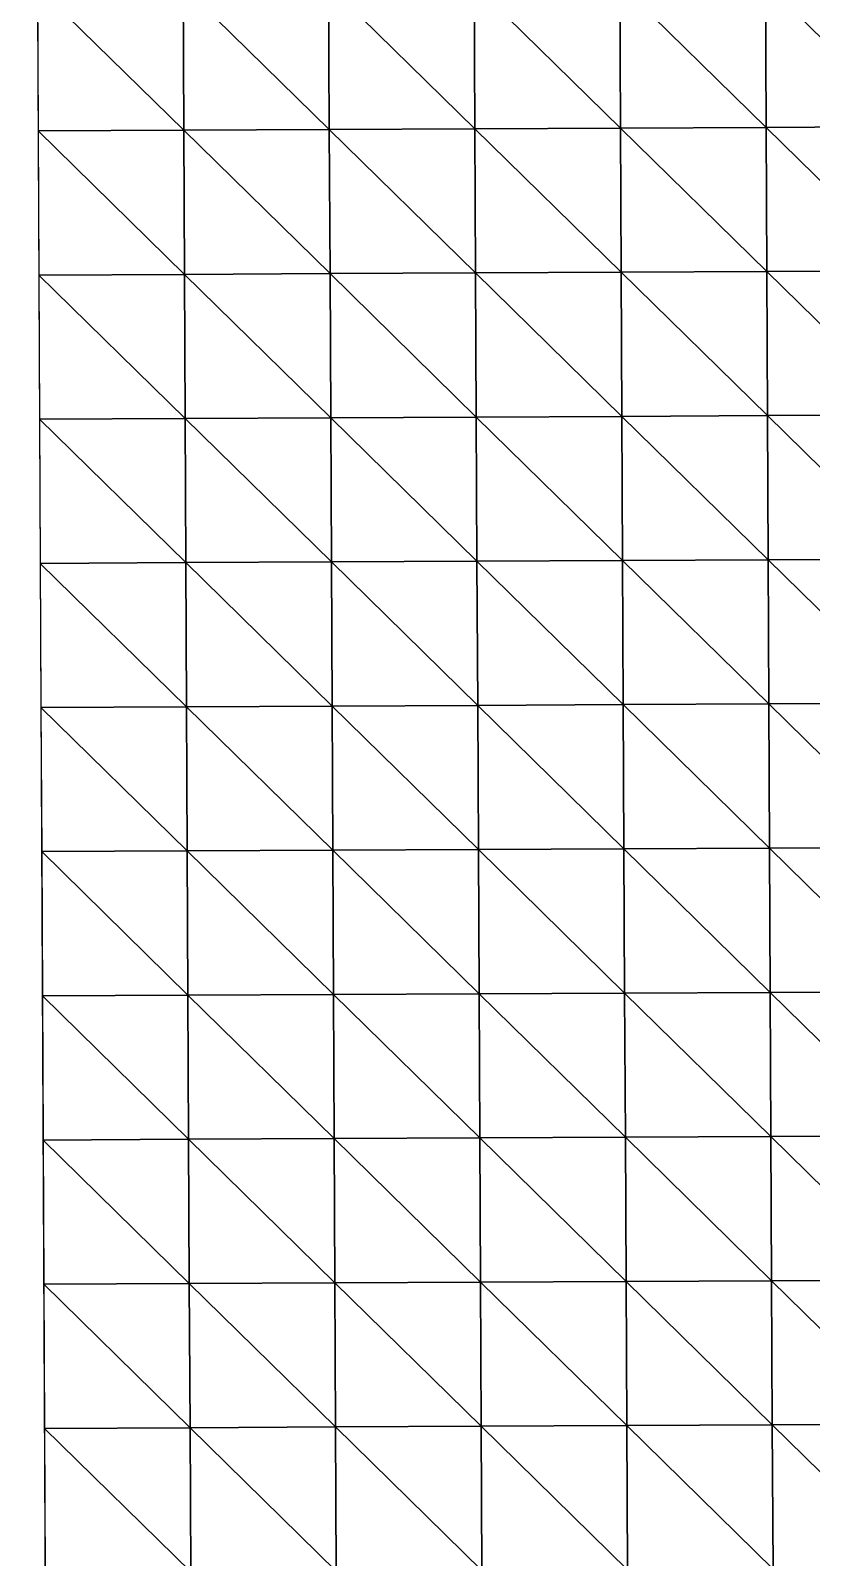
# Model space of a CAD drawing. Extents: x -372 to 678, y -263 to 741.
# Drawn here: x -371.8 to -304.4, y -0.5 to 131.2 of the extents above; entities that cross this region are included whole.
import ezdxf

# ---------------------------------------------------------------- set-up
doc = ezdxf.new("R2010")
doc.units = 0
doc.header["$LTSCALE"] = 0.0254
doc.layers.get('0').update_dxf_attribs({"linetype": 'CONTINUOUS'})
doc.layers.add('LOCATION_SNAPSHOT', color=144, linetype='CONTINUOUS')
doc.layers.add('LOCATION_TERRAIN', color=36, linetype='CONTINUOUS')

# ---------------------------------------------------------------- blocks, each defined once
blk = doc.blocks.new('LOCATION_SNAPSHOT')
at = {"color": 8}
mesh = blk.add_polyface(dxfattribs=at)
corners = [(-369.31, -262.94), (369.31, 262.95), (-371.82, 259.38), (371.82, -259.38)]
mesh.append_faces([[corners[k] for k in face] for face in [(0, 1, 2), (1, 0, 3)]], dxfattribs={"vtx0": -1, "color": 8})
blk = doc.blocks.new('LOCATION_TERRAIN')
at = {"color": 8}
mesh = blk.add_polyface(dxfattribs=at)
corners = [(-358.6, 122.64, -2.09), (-358.66, 135.07, -2.35), (-371.22, 135.01, -2.84)]
mesh.append_faces([[corners[k] for k in face] for face in [(0, 1, 2)]], dxfattribs={"color": 8})
mesh = blk.add_polyface(dxfattribs=at)
corners = [(-358.6, 122.64, -2.09), (-371.22, 135.01, -2.84), (-371.16, 122.58, -2.51)]
mesh.append_faces([[corners[k] for k in face] for face in [(0, 1, 2)]], dxfattribs={"color": 8})
mesh = blk.add_polyface(dxfattribs=at)
corners = [(-346.04, 122.7, -1.63), (-346.1, 135.14, -1.78), (-358.66, 135.07, -2.35)]
mesh.append_faces([[corners[k] for k in face] for face in [(0, 1, 2)]], dxfattribs={"color": 8})
mesh = blk.add_polyface(dxfattribs=at)
corners = [(-346.04, 122.7, -1.63), (-358.66, 135.07, -2.35), (-358.6, 122.64, -2.09)]
mesh.append_faces([[corners[k] for k in face] for face in [(0, 1, 2)]], dxfattribs={"color": 8})
mesh = blk.add_polyface(dxfattribs=at)
corners = [(-333.48, 122.76, -1.16), (-333.54, 135.2, -1.21), (-346.1, 135.14, -1.78)]
mesh.append_faces([[corners[k] for k in face] for face in [(0, 1, 2)]], dxfattribs={"color": 8})
mesh = blk.add_polyface(dxfattribs=at)
corners = [(-333.48, 122.76, -1.16), (-346.1, 135.14, -1.78), (-346.04, 122.7, -1.63)]
mesh.append_faces([[corners[k] for k in face] for face in [(0, 1, 2)]], dxfattribs={"color": 8})
mesh = blk.add_polyface(dxfattribs=at)
corners = [(-320.92, 122.82, -1.05), (-320.98, 135.26, -1.11), (-333.54, 135.2, -1.21)]
mesh.append_faces([[corners[k] for k in face] for face in [(0, 1, 2)]], dxfattribs={"color": 8})
mesh = blk.add_polyface(dxfattribs=at)
corners = [(-320.92, 122.82, -1.05), (-333.54, 135.2, -1.21), (-333.48, 122.76, -1.16)]
mesh.append_faces([[corners[k] for k in face] for face in [(0, 1, 2)]], dxfattribs={"color": 8})
mesh = blk.add_polyface(dxfattribs=at)
corners = [(-308.36, 122.88, -1.19), (-308.42, 135.32, -1.36), (-320.98, 135.26, -1.11)]
mesh.append_faces([[corners[k] for k in face] for face in [(0, 1, 2)]], dxfattribs={"color": 8})
mesh = blk.add_polyface(dxfattribs=at)
corners = [(-308.36, 122.88, -1.19), (-320.98, 135.26, -1.11), (-320.92, 122.82, -1.05)]
mesh.append_faces([[corners[k] for k in face] for face in [(0, 1, 2)]], dxfattribs={"color": 8})
mesh = blk.add_polyface(dxfattribs=at)
corners = [(-295.79, 122.94, -1.32), (-295.85, 135.38, -1.6), (-308.42, 135.32, -1.36)]
mesh.append_faces([[corners[k] for k in face] for face in [(0, 1, 2)]], dxfattribs={"color": 8})
mesh = blk.add_polyface(dxfattribs=at)
corners = [(-295.79, 122.94, -1.32), (-308.42, 135.32, -1.36), (-308.36, 122.88, -1.19)]
mesh.append_faces([[corners[k] for k in face] for face in [(0, 1, 2)]], dxfattribs={"color": 8})
mesh = blk.add_polyface(dxfattribs=at)
corners = [(-358.54, 110.2, -1.83), (-358.6, 122.64, -2.09), (-371.16, 122.58, -2.51)]
mesh.append_faces([[corners[k] for k in face] for face in [(0, 1, 2)]], dxfattribs={"color": 8})
mesh = blk.add_polyface(dxfattribs=at)
corners = [(-358.54, 110.2, -1.83), (-371.16, 122.58, -2.51), (-371.1, 110.14, -2.18)]
mesh.append_faces([[corners[k] for k in face] for face in [(0, 1, 2)]], dxfattribs={"color": 8})
mesh = blk.add_polyface(dxfattribs=at)
corners = [(-345.98, 110.26, -1.47), (-346.04, 122.7, -1.63), (-358.6, 122.64, -2.09)]
mesh.append_faces([[corners[k] for k in face] for face in [(0, 1, 2)]], dxfattribs={"color": 8})
mesh = blk.add_polyface(dxfattribs=at)
corners = [(-345.98, 110.26, -1.47), (-358.6, 122.64, -2.09), (-358.54, 110.2, -1.83)]
mesh.append_faces([[corners[k] for k in face] for face in [(0, 1, 2)]], dxfattribs={"color": 8})
mesh = blk.add_polyface(dxfattribs=at)
corners = [(-333.42, 110.32, -1.12), (-333.48, 122.76, -1.16), (-346.04, 122.7, -1.63)]
mesh.append_faces([[corners[k] for k in face] for face in [(0, 1, 2)]], dxfattribs={"color": 8})
mesh = blk.add_polyface(dxfattribs=at)
corners = [(-333.42, 110.32, -1.12), (-346.04, 122.7, -1.63), (-345.98, 110.26, -1.47)]
mesh.append_faces([[corners[k] for k in face] for face in [(0, 1, 2)]], dxfattribs={"color": 8})
mesh = blk.add_polyface(dxfattribs=at)
corners = [(-320.86, 110.38, -0.99), (-320.92, 122.82, -1.05), (-333.48, 122.76, -1.16)]
mesh.append_faces([[corners[k] for k in face] for face in [(0, 1, 2)]], dxfattribs={"color": 8})
mesh = blk.add_polyface(dxfattribs=at)
corners = [(-320.86, 110.38, -0.99), (-333.48, 122.76, -1.16), (-333.42, 110.32, -1.12)]
mesh.append_faces([[corners[k] for k in face] for face in [(0, 1, 2)]], dxfattribs={"color": 8})
mesh = blk.add_polyface(dxfattribs=at)
corners = [(-308.3, 110.44, -1.01), (-308.36, 122.88, -1.19), (-320.92, 122.82, -1.05)]
mesh.append_faces([[corners[k] for k in face] for face in [(0, 1, 2)]], dxfattribs={"color": 8})
mesh = blk.add_polyface(dxfattribs=at)
corners = [(-308.3, 110.44, -1.01), (-320.92, 122.82, -1.05), (-320.86, 110.38, -0.99)]
mesh.append_faces([[corners[k] for k in face] for face in [(0, 1, 2)]], dxfattribs={"color": 8})
mesh = blk.add_polyface(dxfattribs=at)
corners = [(-295.73, 110.5, -1.04), (-295.79, 122.94, -1.32), (-308.36, 122.88, -1.19)]
mesh.append_faces([[corners[k] for k in face] for face in [(0, 1, 2)]], dxfattribs={"color": 8})
mesh = blk.add_polyface(dxfattribs=at)
corners = [(-295.73, 110.5, -1.04), (-308.36, 122.88, -1.19), (-308.3, 110.44, -1.01)]
mesh.append_faces([[corners[k] for k in face] for face in [(0, 1, 2)]], dxfattribs={"color": 8})
mesh = blk.add_polyface(dxfattribs=at)
corners = [(-358.48, 97.77, -2.25), (-358.54, 110.2, -1.83), (-371.1, 110.14, -2.18)]
mesh.append_faces([[corners[k] for k in face] for face in [(0, 1, 2)]], dxfattribs={"color": 8})
mesh = blk.add_polyface(dxfattribs=at)
corners = [(-358.48, 97.77, -2.25), (-371.1, 110.14, -2.18), (-371.04, 97.71, -2.52)]
mesh.append_faces([[corners[k] for k in face] for face in [(0, 1, 2)]], dxfattribs={"color": 8})
mesh = blk.add_polyface(dxfattribs=at)
corners = [(-345.92, 97.83, -1.92), (-345.98, 110.26, -1.47), (-358.54, 110.2, -1.83)]
mesh.append_faces([[corners[k] for k in face] for face in [(0, 1, 2)]], dxfattribs={"color": 8})
mesh = blk.add_polyface(dxfattribs=at)
corners = [(-345.92, 97.83, -1.92), (-358.54, 110.2, -1.83), (-358.48, 97.77, -2.25)]
mesh.append_faces([[corners[k] for k in face] for face in [(0, 1, 2)]], dxfattribs={"color": 8})
mesh = blk.add_polyface(dxfattribs=at)
corners = [(-333.36, 97.89, -1.59), (-333.42, 110.32, -1.12), (-345.98, 110.26, -1.47)]
mesh.append_faces([[corners[k] for k in face] for face in [(0, 1, 2)]], dxfattribs={"color": 8})
mesh = blk.add_polyface(dxfattribs=at)
corners = [(-333.36, 97.89, -1.59), (-345.98, 110.26, -1.47), (-345.92, 97.83, -1.92)]
mesh.append_faces([[corners[k] for k in face] for face in [(0, 1, 2)]], dxfattribs={"color": 8})
mesh = blk.add_polyface(dxfattribs=at)
corners = [(-320.8, 97.95, -1.46), (-320.86, 110.38, -0.99), (-333.42, 110.32, -1.12)]
mesh.append_faces([[corners[k] for k in face] for face in [(0, 1, 2)]], dxfattribs={"color": 8})
mesh = blk.add_polyface(dxfattribs=at)
corners = [(-320.8, 97.95, -1.46), (-333.42, 110.32, -1.12), (-333.36, 97.89, -1.59)]
mesh.append_faces([[corners[k] for k in face] for face in [(0, 1, 2)]], dxfattribs={"color": 8})
mesh = blk.add_polyface(dxfattribs=at)
corners = [(-308.24, 98.01, -1.46), (-308.3, 110.44, -1.01), (-320.86, 110.38, -0.99)]
mesh.append_faces([[corners[k] for k in face] for face in [(0, 1, 2)]], dxfattribs={"color": 8})
mesh = blk.add_polyface(dxfattribs=at)
corners = [(-308.24, 98.01, -1.46), (-320.86, 110.38, -0.99), (-320.8, 97.95, -1.46)]
mesh.append_faces([[corners[k] for k in face] for face in [(0, 1, 2)]], dxfattribs={"color": 8})
mesh = blk.add_polyface(dxfattribs=at)
corners = [(-295.67, 98.07, -1.46), (-295.73, 110.5, -1.04), (-308.3, 110.44, -1.01)]
mesh.append_faces([[corners[k] for k in face] for face in [(0, 1, 2)]], dxfattribs={"color": 8})
mesh = blk.add_polyface(dxfattribs=at)
corners = [(-295.67, 98.07, -1.46), (-308.3, 110.44, -1.01), (-308.24, 98.01, -1.46)]
mesh.append_faces([[corners[k] for k in face] for face in [(0, 1, 2)]], dxfattribs={"color": 8})
mesh = blk.add_polyface(dxfattribs=at)
corners = [(-358.42, 85.33, -2.91), (-358.48, 97.77, -2.25), (-371.04, 97.71, -2.52)]
mesh.append_faces([[corners[k] for k in face] for face in [(0, 1, 2)]], dxfattribs={"color": 8})
mesh = blk.add_polyface(dxfattribs=at)
corners = [(-358.42, 85.33, -2.91), (-371.04, 97.71, -2.52), (-370.98, 85.27, -3.1)]
mesh.append_faces([[corners[k] for k in face] for face in [(0, 1, 2)]], dxfattribs={"color": 8})
mesh = blk.add_polyface(dxfattribs=at)
corners = [(-345.86, 85.39, -2.58), (-345.92, 97.83, -1.92), (-358.48, 97.77, -2.25)]
mesh.append_faces([[corners[k] for k in face] for face in [(0, 1, 2)]], dxfattribs={"color": 8})
mesh = blk.add_polyface(dxfattribs=at)
corners = [(-345.86, 85.39, -2.58), (-358.48, 97.77, -2.25), (-358.42, 85.33, -2.91)]
mesh.append_faces([[corners[k] for k in face] for face in [(0, 1, 2)]], dxfattribs={"color": 8})
mesh = blk.add_polyface(dxfattribs=at)
corners = [(-333.3, 85.45, -2.25), (-333.36, 97.89, -1.59), (-345.92, 97.83, -1.92)]
mesh.append_faces([[corners[k] for k in face] for face in [(0, 1, 2)]], dxfattribs={"color": 8})
mesh = blk.add_polyface(dxfattribs=at)
corners = [(-333.3, 85.45, -2.25), (-345.92, 97.83, -1.92), (-345.86, 85.39, -2.58)]
mesh.append_faces([[corners[k] for k in face] for face in [(0, 1, 2)]], dxfattribs={"color": 8})
mesh = blk.add_polyface(dxfattribs=at)
corners = [(-320.74, 85.51, -2.12), (-320.8, 97.95, -1.46), (-333.36, 97.89, -1.59)]
mesh.append_faces([[corners[k] for k in face] for face in [(0, 1, 2)]], dxfattribs={"color": 8})
mesh = blk.add_polyface(dxfattribs=at)
corners = [(-320.74, 85.51, -2.12), (-333.36, 97.89, -1.59), (-333.3, 85.45, -2.25)]
mesh.append_faces([[corners[k] for k in face] for face in [(0, 1, 2)]], dxfattribs={"color": 8})
mesh = blk.add_polyface(dxfattribs=at)
corners = [(-308.18, 85.57, -2.12), (-308.24, 98.01, -1.46), (-320.8, 97.95, -1.46)]
mesh.append_faces([[corners[k] for k in face] for face in [(0, 1, 2)]], dxfattribs={"color": 8})
mesh = blk.add_polyface(dxfattribs=at)
corners = [(-308.18, 85.57, -2.12), (-320.8, 97.95, -1.46), (-320.74, 85.51, -2.12)]
mesh.append_faces([[corners[k] for k in face] for face in [(0, 1, 2)]], dxfattribs={"color": 8})
mesh = blk.add_polyface(dxfattribs=at)
corners = [(-295.61, 85.63, -2.12), (-295.67, 98.07, -1.46), (-308.24, 98.01, -1.46)]
mesh.append_faces([[corners[k] for k in face] for face in [(0, 1, 2)]], dxfattribs={"color": 8})
mesh = blk.add_polyface(dxfattribs=at)
corners = [(-295.61, 85.63, -2.12), (-308.24, 98.01, -1.46), (-308.18, 85.57, -2.12)]
mesh.append_faces([[corners[k] for k in face] for face in [(0, 1, 2)]], dxfattribs={"color": 8})
mesh = blk.add_polyface(dxfattribs=at)
corners = [(-295.55, 73.2, -2.77), (-295.61, 85.63, -2.12), (-308.18, 85.57, -2.12)]
mesh.append_faces([[corners[k] for k in face] for face in [(0, 1, 2)]], dxfattribs={"color": 8})
mesh = blk.add_polyface(dxfattribs=at)
corners = [(-358.36, 72.89, -3.57), (-358.42, 85.33, -2.91), (-370.98, 85.27, -3.1)]
mesh.append_faces([[corners[k] for k in face] for face in [(0, 1, 2)]], dxfattribs={"color": 8})
mesh = blk.add_polyface(dxfattribs=at)
corners = [(-358.36, 72.89, -3.57), (-370.98, 85.27, -3.1), (-370.92, 72.83, -3.67)]
mesh.append_faces([[corners[k] for k in face] for face in [(0, 1, 2)]], dxfattribs={"color": 8})
mesh = blk.add_polyface(dxfattribs=at)
corners = [(-345.8, 72.95, -3.24), (-345.86, 85.39, -2.58), (-358.42, 85.33, -2.91)]
mesh.append_faces([[corners[k] for k in face] for face in [(0, 1, 2)]], dxfattribs={"color": 8})
mesh = blk.add_polyface(dxfattribs=at)
corners = [(-345.8, 72.95, -3.24), (-358.42, 85.33, -2.91), (-358.36, 72.89, -3.57)]
mesh.append_faces([[corners[k] for k in face] for face in [(0, 1, 2)]], dxfattribs={"color": 8})
mesh = blk.add_polyface(dxfattribs=at)
corners = [(-333.24, 73.01, -2.91), (-333.3, 85.45, -2.25), (-345.86, 85.39, -2.58)]
mesh.append_faces([[corners[k] for k in face] for face in [(0, 1, 2)]], dxfattribs={"color": 8})
mesh = blk.add_polyface(dxfattribs=at)
corners = [(-333.24, 73.01, -2.91), (-345.86, 85.39, -2.58), (-345.8, 72.95, -3.24)]
mesh.append_faces([[corners[k] for k in face] for face in [(0, 1, 2)]], dxfattribs={"color": 8})
mesh = blk.add_polyface(dxfattribs=at)
corners = [(-320.68, 73.08, -2.77), (-320.74, 85.51, -2.12), (-333.3, 85.45, -2.25)]
mesh.append_faces([[corners[k] for k in face] for face in [(0, 1, 2)]], dxfattribs={"color": 8})
mesh = blk.add_polyface(dxfattribs=at)
corners = [(-320.68, 73.08, -2.77), (-333.3, 85.45, -2.25), (-333.24, 73.01, -2.91)]
mesh.append_faces([[corners[k] for k in face] for face in [(0, 1, 2)]], dxfattribs={"color": 8})
mesh = blk.add_polyface(dxfattribs=at)
corners = [(-308.12, 73.14, -2.77), (-308.18, 85.57, -2.12), (-320.74, 85.51, -2.12)]
mesh.append_faces([[corners[k] for k in face] for face in [(0, 1, 2)]], dxfattribs={"color": 8})
mesh = blk.add_polyface(dxfattribs=at)
corners = [(-308.12, 73.14, -2.77), (-320.74, 85.51, -2.12), (-320.68, 73.08, -2.77)]
mesh.append_faces([[corners[k] for k in face] for face in [(0, 1, 2)]], dxfattribs={"color": 8})
mesh = blk.add_polyface(dxfattribs=at)
corners = [(-295.55, 73.2, -2.77), (-308.18, 85.57, -2.12), (-308.12, 73.14, -2.77)]
mesh.append_faces([[corners[k] for k in face] for face in [(0, 1, 2)]], dxfattribs={"color": 8})
mesh = blk.add_polyface(dxfattribs=at)
corners = [(-358.3, 60.46, -4.41), (-358.36, 72.89, -3.57), (-370.92, 72.83, -3.67)]
mesh.append_faces([[corners[k] for k in face] for face in [(0, 1, 2)]], dxfattribs={"color": 8})
mesh = blk.add_polyface(dxfattribs=at)
corners = [(-358.3, 60.46, -4.41), (-370.92, 72.83, -3.67), (-370.86, 60.4, -4.54)]
mesh.append_faces([[corners[k] for k in face] for face in [(0, 1, 2)]], dxfattribs={"color": 8})
mesh = blk.add_polyface(dxfattribs=at)
corners = [(-345.74, 60.52, -4), (-345.8, 72.95, -3.24), (-358.36, 72.89, -3.57)]
mesh.append_faces([[corners[k] for k in face] for face in [(0, 1, 2)]], dxfattribs={"color": 8})
mesh = blk.add_polyface(dxfattribs=at)
corners = [(-345.74, 60.52, -4), (-358.36, 72.89, -3.57), (-358.3, 60.46, -4.41)]
mesh.append_faces([[corners[k] for k in face] for face in [(0, 1, 2)]], dxfattribs={"color": 8})
mesh = blk.add_polyface(dxfattribs=at)
corners = [(-333.18, 60.58, -3.6), (-333.24, 73.01, -2.91), (-345.8, 72.95, -3.24)]
mesh.append_faces([[corners[k] for k in face] for face in [(0, 1, 2)]], dxfattribs={"color": 8})
mesh = blk.add_polyface(dxfattribs=at)
corners = [(-333.18, 60.58, -3.6), (-345.8, 72.95, -3.24), (-345.74, 60.52, -4)]
mesh.append_faces([[corners[k] for k in face] for face in [(0, 1, 2)]], dxfattribs={"color": 8})
mesh = blk.add_polyface(dxfattribs=at)
corners = [(-320.62, 60.64, -3.39), (-320.68, 73.08, -2.77), (-333.24, 73.01, -2.91)]
mesh.append_faces([[corners[k] for k in face] for face in [(0, 1, 2)]], dxfattribs={"color": 8})
mesh = blk.add_polyface(dxfattribs=at)
corners = [(-320.62, 60.64, -3.39), (-333.24, 73.01, -2.91), (-333.18, 60.58, -3.6)]
mesh.append_faces([[corners[k] for k in face] for face in [(0, 1, 2)]], dxfattribs={"color": 8})
mesh = blk.add_polyface(dxfattribs=at)
corners = [(-308.06, 60.7, -3.31), (-308.12, 73.14, -2.77), (-320.68, 73.08, -2.77)]
mesh.append_faces([[corners[k] for k in face] for face in [(0, 1, 2)]], dxfattribs={"color": 8})
mesh = blk.add_polyface(dxfattribs=at)
corners = [(-308.06, 60.7, -3.31), (-320.68, 73.08, -2.77), (-320.62, 60.64, -3.39)]
mesh.append_faces([[corners[k] for k in face] for face in [(0, 1, 2)]], dxfattribs={"color": 8})
mesh = blk.add_polyface(dxfattribs=at)
corners = [(-295.49, 60.76, -3.23), (-295.55, 73.2, -2.77), (-308.12, 73.14, -2.77)]
mesh.append_faces([[corners[k] for k in face] for face in [(0, 1, 2)]], dxfattribs={"color": 8})
mesh = blk.add_polyface(dxfattribs=at)
corners = [(-295.49, 60.76, -3.23), (-308.12, 73.14, -2.77), (-308.06, 60.7, -3.31)]
mesh.append_faces([[corners[k] for k in face] for face in [(0, 1, 2)]], dxfattribs={"color": 8})
mesh = blk.add_polyface(dxfattribs=at)
corners = [(-320.56, 48.2, -3.98), (-320.62, 60.64, -3.39), (-333.18, 60.58, -3.6)]
mesh.append_faces([[corners[k] for k in face] for face in [(0, 1, 2)]], dxfattribs={"color": 8})
mesh = blk.add_polyface(dxfattribs=at)
corners = [(-308, 48.26, -3.8), (-308.06, 60.7, -3.31), (-320.62, 60.64, -3.39)]
mesh.append_faces([[corners[k] for k in face] for face in [(0, 1, 2)]], dxfattribs={"color": 8})
mesh = blk.add_polyface(dxfattribs=at)
corners = [(-308, 48.26, -3.8), (-320.62, 60.64, -3.39), (-320.56, 48.2, -3.98)]
mesh.append_faces([[corners[k] for k in face] for face in [(0, 1, 2)]], dxfattribs={"color": 8})
mesh = blk.add_polyface(dxfattribs=at)
corners = [(-295.43, 48.32, -3.61), (-295.49, 60.76, -3.23), (-308.06, 60.7, -3.31)]
mesh.append_faces([[corners[k] for k in face] for face in [(0, 1, 2)]], dxfattribs={"color": 8})
mesh = blk.add_polyface(dxfattribs=at)
corners = [(-295.43, 48.32, -3.61), (-308.06, 60.7, -3.31), (-308, 48.26, -3.8)]
mesh.append_faces([[corners[k] for k in face] for face in [(0, 1, 2)]], dxfattribs={"color": 8})
mesh = blk.add_polyface(dxfattribs=at)
corners = [(-358.24, 48.02, -5.33), (-358.3, 60.46, -4.41), (-370.86, 60.4, -4.54)]
mesh.append_faces([[corners[k] for k in face] for face in [(0, 1, 2)]], dxfattribs={"color": 8})
mesh = blk.add_polyface(dxfattribs=at)
corners = [(-358.24, 48.02, -5.33), (-370.86, 60.4, -4.54), (-370.8, 47.96, -5.52)]
mesh.append_faces([[corners[k] for k in face] for face in [(0, 1, 2)]], dxfattribs={"color": 8})
mesh = blk.add_polyface(dxfattribs=at)
corners = [(-345.68, 48.08, -4.82), (-345.74, 60.52, -4), (-358.3, 60.46, -4.41)]
mesh.append_faces([[corners[k] for k in face] for face in [(0, 1, 2)]], dxfattribs={"color": 8})
mesh = blk.add_polyface(dxfattribs=at)
corners = [(-345.68, 48.08, -4.82), (-358.3, 60.46, -4.41), (-358.24, 48.02, -5.33)]
mesh.append_faces([[corners[k] for k in face] for face in [(0, 1, 2)]], dxfattribs={"color": 8})
mesh = blk.add_polyface(dxfattribs=at)
corners = [(-333.12, 48.14, -4.3), (-333.18, 60.58, -3.6), (-345.74, 60.52, -4)]
mesh.append_faces([[corners[k] for k in face] for face in [(0, 1, 2)]], dxfattribs={"color": 8})
mesh = blk.add_polyface(dxfattribs=at)
corners = [(-333.12, 48.14, -4.3), (-345.74, 60.52, -4), (-345.68, 48.08, -4.82)]
mesh.append_faces([[corners[k] for k in face] for face in [(0, 1, 2)]], dxfattribs={"color": 8})
mesh = blk.add_polyface(dxfattribs=at)
corners = [(-320.56, 48.2, -3.98), (-333.18, 60.58, -3.6), (-333.12, 48.14, -4.3)]
mesh.append_faces([[corners[k] for k in face] for face in [(0, 1, 2)]], dxfattribs={"color": 8})
mesh = blk.add_polyface(dxfattribs=at)
corners = [(-358.18, 35.59, -6.25), (-358.24, 48.02, -5.33), (-370.8, 47.96, -5.52)]
mesh.append_faces([[corners[k] for k in face] for face in [(0, 1, 2)]], dxfattribs={"color": 8})
mesh = blk.add_polyface(dxfattribs=at)
corners = [(-358.18, 35.59, -6.25), (-370.8, 47.96, -5.52), (-370.74, 35.52, -6.51)]
mesh.append_faces([[corners[k] for k in face] for face in [(0, 1, 2)]], dxfattribs={"color": 8})
mesh = blk.add_polyface(dxfattribs=at)
corners = [(-345.62, 35.65, -5.63), (-345.68, 48.08, -4.82), (-358.24, 48.02, -5.33)]
mesh.append_faces([[corners[k] for k in face] for face in [(0, 1, 2)]], dxfattribs={"color": 8})
mesh = blk.add_polyface(dxfattribs=at)
corners = [(-345.62, 35.65, -5.63), (-358.24, 48.02, -5.33), (-358.18, 35.59, -6.25)]
mesh.append_faces([[corners[k] for k in face] for face in [(0, 1, 2)]], dxfattribs={"color": 8})
mesh = blk.add_polyface(dxfattribs=at)
corners = [(-333.06, 35.71, -5), (-333.12, 48.14, -4.3), (-345.68, 48.08, -4.82)]
mesh.append_faces([[corners[k] for k in face] for face in [(0, 1, 2)]], dxfattribs={"color": 8})
mesh = blk.add_polyface(dxfattribs=at)
corners = [(-333.06, 35.71, -5), (-345.68, 48.08, -4.82), (-345.62, 35.65, -5.63)]
mesh.append_faces([[corners[k] for k in face] for face in [(0, 1, 2)]], dxfattribs={"color": 8})
mesh = blk.add_polyface(dxfattribs=at)
corners = [(-320.5, 35.77, -4.57), (-320.56, 48.2, -3.98), (-333.12, 48.14, -4.3)]
mesh.append_faces([[corners[k] for k in face] for face in [(0, 1, 2)]], dxfattribs={"color": 8})
mesh = blk.add_polyface(dxfattribs=at)
corners = [(-320.5, 35.77, -4.57), (-333.12, 48.14, -4.3), (-333.06, 35.71, -5)]
mesh.append_faces([[corners[k] for k in face] for face in [(0, 1, 2)]], dxfattribs={"color": 8})
mesh = blk.add_polyface(dxfattribs=at)
corners = [(-307.94, 35.83, -4.28), (-308, 48.26, -3.8), (-320.56, 48.2, -3.98)]
mesh.append_faces([[corners[k] for k in face] for face in [(0, 1, 2)]], dxfattribs={"color": 8})
mesh = blk.add_polyface(dxfattribs=at)
corners = [(-307.94, 35.83, -4.28), (-320.56, 48.2, -3.98), (-320.5, 35.77, -4.57)]
mesh.append_faces([[corners[k] for k in face] for face in [(0, 1, 2)]], dxfattribs={"color": 8})
mesh = blk.add_polyface(dxfattribs=at)
corners = [(-295.37, 35.89, -3.99), (-295.43, 48.32, -3.61), (-308, 48.26, -3.8)]
mesh.append_faces([[corners[k] for k in face] for face in [(0, 1, 2)]], dxfattribs={"color": 8})
mesh = blk.add_polyface(dxfattribs=at)
corners = [(-295.37, 35.89, -3.99), (-308, 48.26, -3.8), (-307.94, 35.83, -4.28)]
mesh.append_faces([[corners[k] for k in face] for face in [(0, 1, 2)]], dxfattribs={"color": 8})
mesh = blk.add_polyface(dxfattribs=at)
corners = [(-358.12, 23.15, -6.82), (-358.18, 35.59, -6.25), (-370.74, 35.52, -6.51)]
mesh.append_faces([[corners[k] for k in face] for face in [(0, 1, 2)]], dxfattribs={"color": 8})
mesh = blk.add_polyface(dxfattribs=at)
corners = [(-345.56, 23.21, -6.23), (-345.62, 35.65, -5.63), (-358.18, 35.59, -6.25)]
mesh.append_faces([[corners[k] for k in face] for face in [(0, 1, 2)]], dxfattribs={"color": 8})
mesh = blk.add_polyface(dxfattribs=at)
corners = [(-345.56, 23.21, -6.23), (-358.18, 35.59, -6.25), (-358.12, 23.15, -6.82)]
mesh.append_faces([[corners[k] for k in face] for face in [(0, 1, 2)]], dxfattribs={"color": 8})
mesh = blk.add_polyface(dxfattribs=at)
corners = [(-333, 23.27, -5.65), (-333.06, 35.71, -5), (-345.62, 35.65, -5.63)]
mesh.append_faces([[corners[k] for k in face] for face in [(0, 1, 2)]], dxfattribs={"color": 8})
mesh = blk.add_polyface(dxfattribs=at)
corners = [(-333, 23.27, -5.65), (-345.62, 35.65, -5.63), (-345.56, 23.21, -6.23)]
mesh.append_faces([[corners[k] for k in face] for face in [(0, 1, 2)]], dxfattribs={"color": 8})
mesh = blk.add_polyface(dxfattribs=at)
corners = [(-320.44, 23.33, -5.3), (-320.5, 35.77, -4.57), (-333.06, 35.71, -5)]
mesh.append_faces([[corners[k] for k in face] for face in [(0, 1, 2)]], dxfattribs={"color": 8})
mesh = blk.add_polyface(dxfattribs=at)
corners = [(-320.44, 23.33, -5.3), (-333.06, 35.71, -5), (-333, 23.27, -5.65)]
mesh.append_faces([[corners[k] for k in face] for face in [(0, 1, 2)]], dxfattribs={"color": 8})
mesh = blk.add_polyface(dxfattribs=at)
corners = [(-307.88, 23.39, -5.11), (-307.94, 35.83, -4.28), (-320.5, 35.77, -4.57)]
mesh.append_faces([[corners[k] for k in face] for face in [(0, 1, 2)]], dxfattribs={"color": 8})
mesh = blk.add_polyface(dxfattribs=at)
corners = [(-307.88, 23.39, -5.11), (-320.5, 35.77, -4.57), (-320.44, 23.33, -5.3)]
mesh.append_faces([[corners[k] for k in face] for face in [(0, 1, 2)]], dxfattribs={"color": 8})
mesh = blk.add_polyface(dxfattribs=at)
corners = [(-295.32, 23.45, -4.92), (-295.37, 35.89, -3.99), (-307.94, 35.83, -4.28)]
mesh.append_faces([[corners[k] for k in face] for face in [(0, 1, 2)]], dxfattribs={"color": 8})
mesh = blk.add_polyface(dxfattribs=at)
corners = [(-295.32, 23.45, -4.92), (-307.94, 35.83, -4.28), (-307.88, 23.39, -5.11)]
mesh.append_faces([[corners[k] for k in face] for face in [(0, 1, 2)]], dxfattribs={"color": 8})
mesh = blk.add_polyface(dxfattribs=at)
corners = [(-358.12, 23.15, -6.82), (-370.74, 35.52, -6.51), (-370.68, 23.09, -7.12)]
mesh.append_faces([[corners[k] for k in face] for face in [(0, 1, 2)]], dxfattribs={"color": 8})
mesh = blk.add_polyface(dxfattribs=at)
corners = [(-358.06, 10.71, -7.22), (-358.12, 23.15, -6.82), (-370.68, 23.09, -7.12)]
mesh.append_faces([[corners[k] for k in face] for face in [(0, 1, 2)]], dxfattribs={"color": 8})
mesh = blk.add_polyface(dxfattribs=at)
corners = [(-358.06, 10.71, -7.22), (-370.68, 23.09, -7.12), (-370.62, 10.65, -7.53)]
mesh.append_faces([[corners[k] for k in face] for face in [(0, 1, 2)]], dxfattribs={"color": 8})
mesh = blk.add_polyface(dxfattribs=at)
corners = [(-345.5, 10.77, -6.74), (-345.56, 23.21, -6.23), (-358.12, 23.15, -6.82)]
mesh.append_faces([[corners[k] for k in face] for face in [(0, 1, 2)]], dxfattribs={"color": 8})
mesh = blk.add_polyface(dxfattribs=at)
corners = [(-345.5, 10.77, -6.74), (-358.12, 23.15, -6.82), (-358.06, 10.71, -7.22)]
mesh.append_faces([[corners[k] for k in face] for face in [(0, 1, 2)]], dxfattribs={"color": 8})
mesh = blk.add_polyface(dxfattribs=at)
corners = [(-332.94, 10.83, -6.26), (-333, 23.27, -5.65), (-345.56, 23.21, -6.23)]
mesh.append_faces([[corners[k] for k in face] for face in [(0, 1, 2)]], dxfattribs={"color": 8})
mesh = blk.add_polyface(dxfattribs=at)
corners = [(-332.94, 10.83, -6.26), (-345.56, 23.21, -6.23), (-345.5, 10.77, -6.74)]
mesh.append_faces([[corners[k] for k in face] for face in [(0, 1, 2)]], dxfattribs={"color": 8})
mesh = blk.add_polyface(dxfattribs=at)
corners = [(-320.38, 10.89, -6.08), (-320.44, 23.33, -5.3), (-333, 23.27, -5.65)]
mesh.append_faces([[corners[k] for k in face] for face in [(0, 1, 2)]], dxfattribs={"color": 8})
mesh = blk.add_polyface(dxfattribs=at)
corners = [(-320.38, 10.89, -6.08), (-333, 23.27, -5.65), (-332.94, 10.83, -6.26)]
mesh.append_faces([[corners[k] for k in face] for face in [(0, 1, 2)]], dxfattribs={"color": 8})
mesh = blk.add_polyface(dxfattribs=at)
corners = [(-307.82, 10.95, -6.11), (-307.88, 23.39, -5.11), (-320.44, 23.33, -5.3)]
mesh.append_faces([[corners[k] for k in face] for face in [(0, 1, 2)]], dxfattribs={"color": 8})
mesh = blk.add_polyface(dxfattribs=at)
corners = [(-307.82, 10.95, -6.11), (-320.44, 23.33, -5.3), (-320.38, 10.89, -6.08)]
mesh.append_faces([[corners[k] for k in face] for face in [(0, 1, 2)]], dxfattribs={"color": 8})
mesh = blk.add_polyface(dxfattribs=at)
corners = [(-295.26, 11.01, -6.14), (-295.32, 23.45, -4.92), (-307.88, 23.39, -5.11)]
mesh.append_faces([[corners[k] for k in face] for face in [(0, 1, 2)]], dxfattribs={"color": 8})
mesh = blk.add_polyface(dxfattribs=at)
corners = [(-295.26, 11.01, -6.14), (-307.88, 23.39, -5.11), (-307.82, 10.95, -6.11)]
mesh.append_faces([[corners[k] for k in face] for face in [(0, 1, 2)]], dxfattribs={"color": 8})
mesh = blk.add_polyface(dxfattribs=at)
corners = [(-358, -1.72, -7.61), (-358.06, 10.71, -7.22), (-370.62, 10.65, -7.53)]
mesh.append_faces([[corners[k] for k in face] for face in [(0, 1, 2)]], dxfattribs={"color": 8})
mesh = blk.add_polyface(dxfattribs=at)
corners = [(-358, -1.72, -7.61), (-370.62, 10.65, -7.53), (-370.56, -1.78, -7.94)]
mesh.append_faces([[corners[k] for k in face] for face in [(0, 1, 2)]], dxfattribs={"color": 8})
mesh = blk.add_polyface(dxfattribs=at)
corners = [(-345.44, -1.66, -7.24), (-345.5, 10.77, -6.74), (-358.06, 10.71, -7.22)]
mesh.append_faces([[corners[k] for k in face] for face in [(0, 1, 2)]], dxfattribs={"color": 8})
mesh = blk.add_polyface(dxfattribs=at)
corners = [(-345.44, -1.66, -7.24), (-358.06, 10.71, -7.22), (-358, -1.72, -7.61)]
mesh.append_faces([[corners[k] for k in face] for face in [(0, 1, 2)]], dxfattribs={"color": 8})
mesh = blk.add_polyface(dxfattribs=at)
corners = [(-332.88, -1.6, -6.87), (-332.94, 10.83, -6.26), (-345.5, 10.77, -6.74)]
mesh.append_faces([[corners[k] for k in face] for face in [(0, 1, 2)]], dxfattribs={"color": 8})
mesh = blk.add_polyface(dxfattribs=at)
corners = [(-332.88, -1.6, -6.87), (-345.5, 10.77, -6.74), (-345.44, -1.66, -7.24)]
mesh.append_faces([[corners[k] for k in face] for face in [(0, 1, 2)]], dxfattribs={"color": 8})
mesh = blk.add_polyface(dxfattribs=at)
corners = [(-320.32, -1.54, -6.87), (-320.38, 10.89, -6.08), (-332.94, 10.83, -6.26)]
mesh.append_faces([[corners[k] for k in face] for face in [(0, 1, 2)]], dxfattribs={"color": 8})
mesh = blk.add_polyface(dxfattribs=at)
corners = [(-320.32, -1.54, -6.87), (-332.94, 10.83, -6.26), (-332.88, -1.6, -6.87)]
mesh.append_faces([[corners[k] for k in face] for face in [(0, 1, 2)]], dxfattribs={"color": 8})
mesh = blk.add_polyface(dxfattribs=at)
corners = [(-307.76, -1.48, -7.11), (-307.82, 10.95, -6.11), (-320.38, 10.89, -6.08)]
mesh.append_faces([[corners[k] for k in face] for face in [(0, 1, 2)]], dxfattribs={"color": 8})
mesh = blk.add_polyface(dxfattribs=at)
corners = [(-307.76, -1.48, -7.11), (-320.38, 10.89, -6.08), (-320.32, -1.54, -6.87)]
mesh.append_faces([[corners[k] for k in face] for face in [(0, 1, 2)]], dxfattribs={"color": 8})
mesh = blk.add_polyface(dxfattribs=at)
corners = [(-295.2, -1.42, -7.36), (-295.26, 11.01, -6.14), (-307.82, 10.95, -6.11)]
mesh.append_faces([[corners[k] for k in face] for face in [(0, 1, 2)]], dxfattribs={"color": 8})
mesh = blk.add_polyface(dxfattribs=at)
corners = [(-295.2, -1.42, -7.36), (-307.82, 10.95, -6.11), (-307.76, -1.48, -7.11)]
mesh.append_faces([[corners[k] for k in face] for face in [(0, 1, 2)]], dxfattribs={"color": 8})

msp = doc.modelspace()

# ---------------------------------------------------------------- block references
at = {"layer": 'LOCATION_SNAPSHOT', "color": 0}
msp.add_blockref('LOCATION_SNAPSHOT', (0, 0), dxfattribs=at)
at = {"layer": 'LOCATION_TERRAIN', "color": 0}
msp.add_blockref('LOCATION_TERRAIN', (0, 0), dxfattribs=at)

doc.saveas('drawing.dxf')
